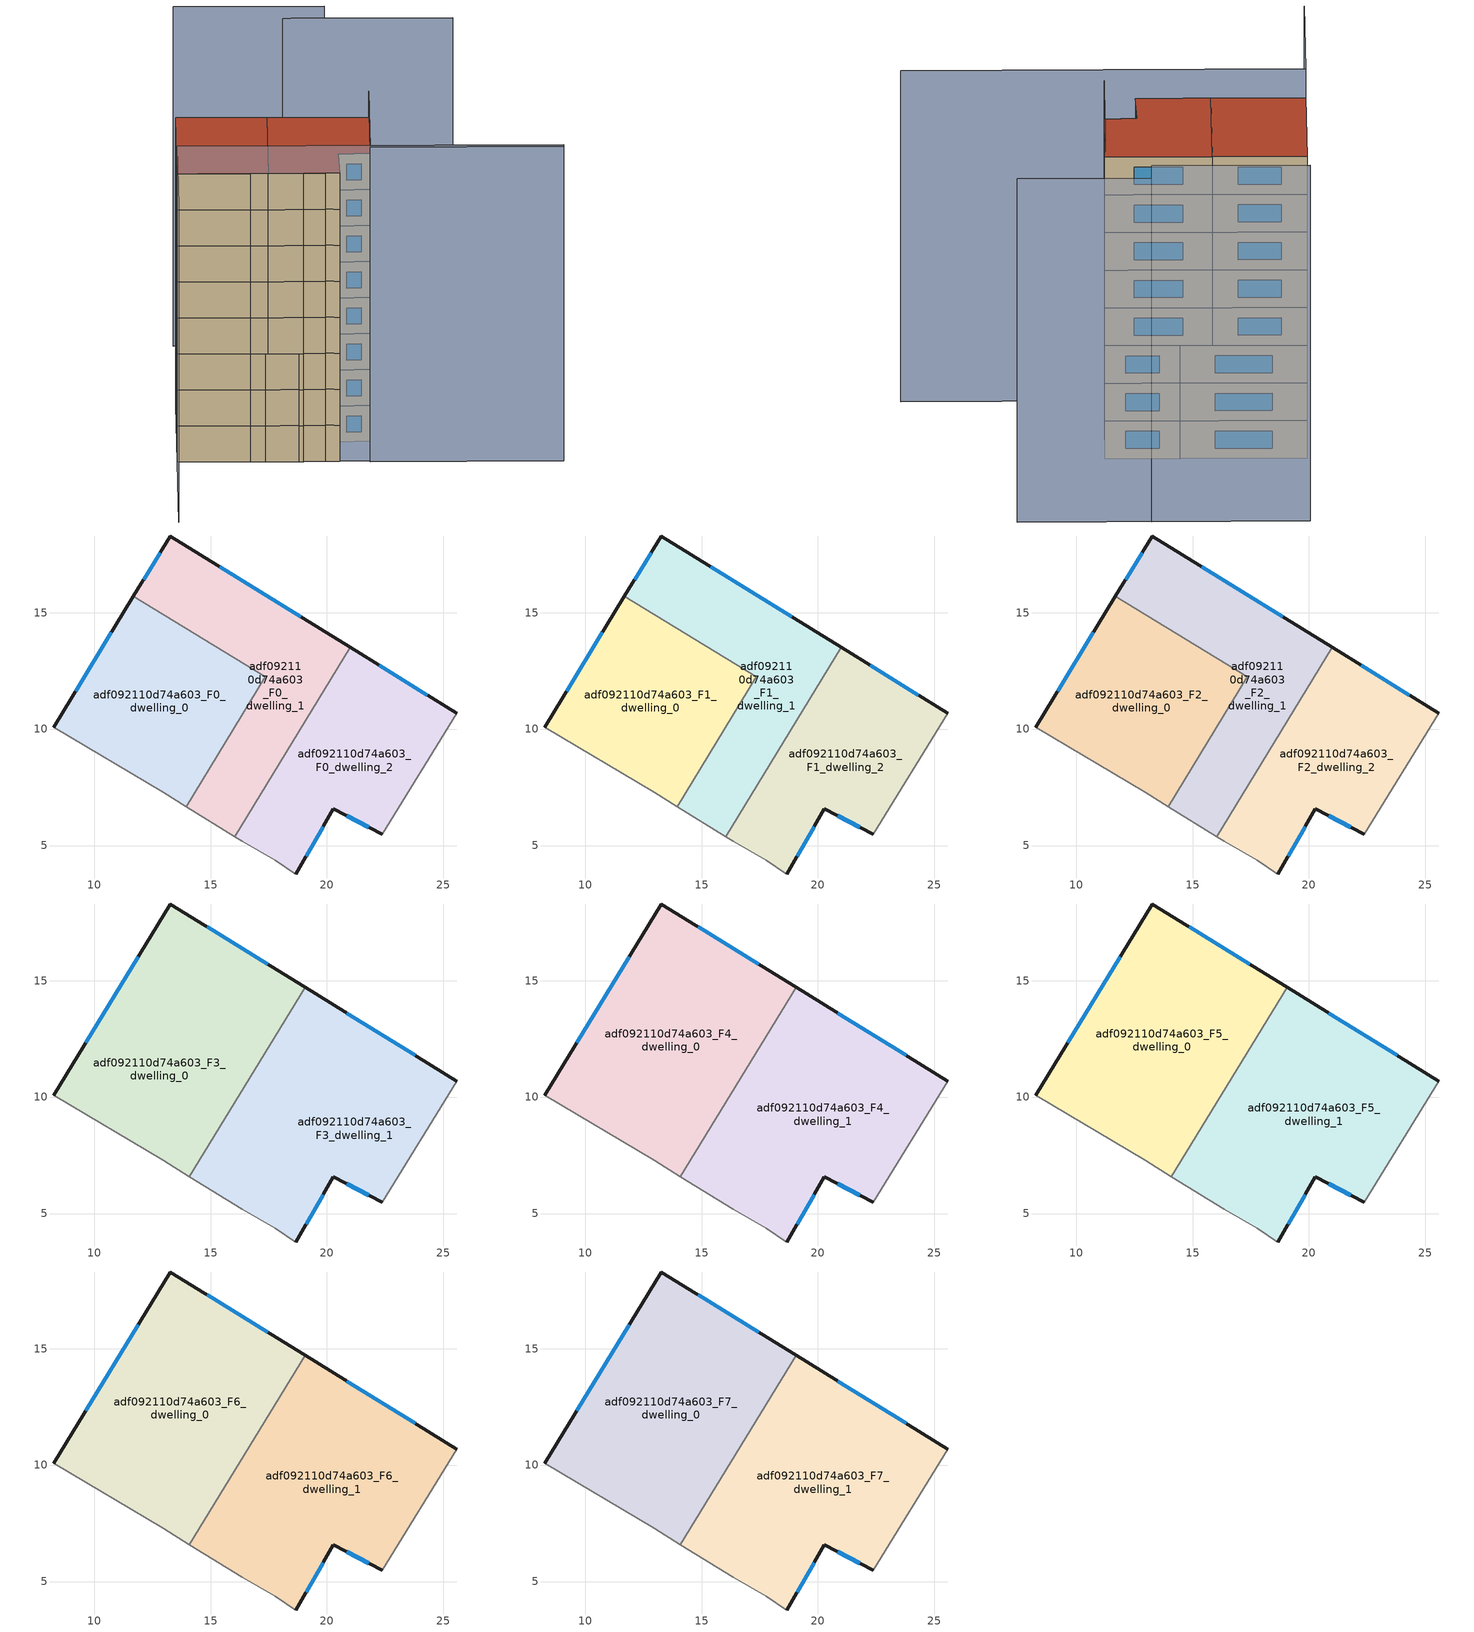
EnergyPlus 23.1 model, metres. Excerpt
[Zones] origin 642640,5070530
adf092110d74a603_F0_dwelling_0
 floor ground (EU_floor_Construction): 17.35,12.24 13.95,6.67 12.97,7.28 8.27,10.08 11.69,15.69 z0
 wall outside (EU_wall_Construction): 11.69,15.69 8.27,10.08 z0:3
 wall to adf092110d74a603_F0_dwelling_1 (EU_wall_Construction): 13.95,6.67 17.35,12.24 11.69,15.69 z0:3
 wall adiabatic (EU_wall_Construction): 8.27,10.08 12.97,7.28 13.95,6.67 z0:3
 window (EU_Window_Construction): 10.75,14.15 9.21,11.63 z0.83:2.17
adf092110d74a603_F0_dwelling_1
 floor ground (EU_floor_Construction): 20.99,13.51 16.03,5.39 13.95,6.67 17.35,12.24 11.69,15.69 13.27,18.29 z0
 wall outside (EU_wall_Construction): 20.99,13.51 13.27,18.29 11.69,15.69 z0:3
 wall to adf092110d74a603_F0_dwelling_2 (EU_wall_Construction): 16.03,5.39 20.99,13.51 z0:3
 wall adiabatic (EU_wall_Construction): 13.95,6.67 16.03,5.39 z0:3
 window (EU_Window_Construction): 12.84,17.57 12.12,16.41 / 18.87,14.83 15.4,16.98 z0.83:2.17
adf092110d74a603_F0_dwelling_2
 floor ground (EU_floor_Construction): 25.58,10.68 22.37,5.48 20.27,6.58 18.67,3.78 17.77,4.38 16.37,5.18 16.03,5.39 20.99,13.51 z0
 wall outside (EU_wall_Construction): 18.67,3.78 20.27,6.58 22.37,5.48 / 25.58,10.68 20.99,13.51 z0:3
 wall adiabatic (EU_wall_Construction): 16.03,5.39 16.37,5.18 17.77,4.38 18.67,3.78 / 22.37,5.48 25.58,10.68 z0:3
 window (EU_Window_Construction): 19.11,4.55 19.83,5.81 / 24.32,11.46 22.25,12.73 / 20.85,6.28 21.8,5.78 z0.83:2.17
adf092110d74a603_F1_dwelling_0
 floor to adf092110d74a603_F0_dwelling_0 (EU_floor_Construction): 17.35,12.24 13.95,6.67 12.97,7.28 8.27,10.08 11.69,15.69 z3
 wall outside (EU_wall_Construction): 11.69,15.69 8.27,10.08 z3:6
 wall to adf092110d74a603_F1_dwelling_1 (EU_wall_Construction): 13.95,6.67 17.35,12.24 11.69,15.69 z3:6
 wall adiabatic (EU_wall_Construction): 8.27,10.08 12.97,7.28 13.95,6.67 z3:6
 window (EU_Window_Construction): 10.75,14.15 9.21,11.63 z3.83:5.17
adf092110d74a603_F1_dwelling_1
 floor to adf092110d74a603_F0_dwelling_1 (EU_floor_Construction): 20.99,13.51 16.03,5.39 13.95,6.67 17.35,12.24 11.69,15.69 13.27,18.29 z3
 wall outside (EU_wall_Construction): 20.99,13.51 13.27,18.29 11.69,15.69 z3:6
 wall to adf092110d74a603_F1_dwelling_2 (EU_wall_Construction): 16.03,5.39 20.99,13.51 z3:6
 wall adiabatic (EU_wall_Construction): 13.95,6.67 16.03,5.39 z3:6
 window (EU_Window_Construction): 12.84,17.57 12.12,16.41 / 18.87,14.83 15.4,16.98 z3.83:5.17
adf092110d74a603_F1_dwelling_2
 floor to adf092110d74a603_F0_dwelling_2 (EU_floor_Construction): 25.58,10.68 22.37,5.48 20.27,6.58 18.67,3.78 17.77,4.38 16.37,5.18 16.03,5.39 20.99,13.51 z3
 wall outside (EU_wall_Construction): 18.67,3.78 20.27,6.58 22.37,5.48 / 25.58,10.68 20.99,13.51 z3:6
 wall adiabatic (EU_wall_Construction): 16.03,5.39 16.37,5.18 17.77,4.38 18.67,3.78 / 22.37,5.48 25.58,10.68 z3:6
 window (EU_Window_Construction): 19.11,4.55 19.83,5.81 / 24.32,11.46 22.25,12.73 / 20.85,6.28 21.8,5.78 z3.83:5.17
adf092110d74a603_F2_dwelling_0
 floor to adf092110d74a603_F1_dwelling_0 (EU_floor_Construction): 17.35,12.24 13.95,6.67 12.97,7.28 8.27,10.08 11.69,15.69 z6
 wall outside (EU_wall_Construction): 11.69,15.69 8.27,10.08 z6:9
 wall to adf092110d74a603_F2_dwelling_1 (EU_wall_Construction): 13.95,6.67 17.35,12.24 11.69,15.69 z6:9
 wall adiabatic (EU_wall_Construction): 8.27,10.08 12.97,7.28 13.95,6.67 z6:9
 window (EU_Window_Construction): 10.75,14.15 9.21,11.63 z6.83:8.17
adf092110d74a603_F2_dwelling_1
 floor to adf092110d74a603_F1_dwelling_1 (EU_floor_Construction): 20.99,13.51 16.03,5.39 13.95,6.67 17.35,12.24 11.69,15.69 13.27,18.29 z6
 wall outside (EU_wall_Construction): 20.99,13.51 13.27,18.29 11.69,15.69 z6:9
 wall to adf092110d74a603_F2_dwelling_2 (EU_wall_Construction): 16.03,5.39 20.99,13.51 z6:9
 wall adiabatic (EU_wall_Construction): 13.95,6.67 16.03,5.39 z6:9
 window (EU_Window_Construction): 12.84,17.57 12.12,16.41 / 18.87,14.83 15.4,16.98 z6.83:8.17
adf092110d74a603_F2_dwelling_2
 floor to adf092110d74a603_F1_dwelling_2 (EU_floor_Construction): 25.58,10.68 22.37,5.48 20.27,6.58 18.67,3.78 17.77,4.38 16.37,5.18 16.03,5.39 20.99,13.51 z6
 wall outside (EU_wall_Construction): 18.67,3.78 20.27,6.58 22.37,5.48 / 25.58,10.68 20.99,13.51 z6:9
 wall adiabatic (EU_wall_Construction): 16.03,5.39 16.37,5.18 17.77,4.38 18.67,3.78 / 22.37,5.48 25.58,10.68 z6:9
 window (EU_Window_Construction): 19.11,4.55 19.83,5.81 / 24.32,11.46 22.25,12.73 / 20.85,6.28 21.8,5.78 z6.83:8.17
adf092110d74a603_F3_dwelling_0
 floor to adf092110d74a603_F2_dwelling_0 (EU_floor_Construction): 17.35,12.24 13.95,6.67 12.97,7.28 8.27,10.08 11.69,15.69 z9
 floor to adf092110d74a603_F2_dwelling_1 (EU_floor_Construction): 19.06,14.71 14.1,6.58 13.95,6.67 17.35,12.24 11.69,15.69 13.27,18.29 z9
 wall outside (EU_wall_Construction): 19.06,14.71 13.27,18.29 8.27,10.08 z9:12
 wall to adf092110d74a603_F3_dwelling_1 (EU_wall_Construction): 14.1,6.58 19.06,14.71 z9:12
 wall adiabatic (EU_wall_Construction): 8.27,10.08 12.97,7.28 14.1,6.58 z9:12
 window (EU_Window_Construction): 17.46,15.7 14.86,17.3 / 11.89,16.03 9.64,12.34 z9.83:11.17
adf092110d74a603_F3_dwelling_1
 floor to adf092110d74a603_F2_dwelling_2 (EU_floor_Construction): 25.58,10.68 22.37,5.48 20.27,6.58 18.67,3.78 17.77,4.38 16.37,5.18 16.03,5.39 20.99,13.51 z9
 floor to adf092110d74a603_F2_dwelling_1 (EU_floor_Construction): 20.99,13.51 16.03,5.39 14.1,6.58 19.06,14.71 z9
 wall outside (EU_wall_Construction): 25.58,10.68 19.06,14.71 / 18.67,3.78 20.27,6.58 22.37,5.48 z9:12
 wall adiabatic (EU_wall_Construction): 14.1,6.58 16.37,5.18 17.77,4.38 18.67,3.78 / 22.37,5.48 25.58,10.68 z9:12
 window (EU_Window_Construction): 23.78,11.79 20.85,13.6 / 20.85,6.28 21.8,5.78 / 19.11,4.55 19.83,5.81 z9.83:11.17
adf092110d74a603_F4_dwelling_0
 floor to adf092110d74a603_F3_dwelling_0 (EU_floor_Construction): 19.06,14.71 14.1,6.58 12.97,7.28 8.27,10.08 13.27,18.29 z12
 wall outside (EU_wall_Construction): 19.06,14.71 13.27,18.29 8.27,10.08 z12:15
 wall to adf092110d74a603_F4_dwelling_1 (EU_wall_Construction): 14.1,6.58 19.06,14.71 z12:15
 wall adiabatic (EU_wall_Construction): 8.27,10.08 12.97,7.28 14.1,6.58 z12:15
 window (EU_Window_Construction): 17.46,15.7 14.86,17.3 / 11.89,16.03 9.64,12.34 z12.83:14.17
adf092110d74a603_F4_dwelling_1
 floor to adf092110d74a603_F3_dwelling_1 (EU_floor_Construction): 25.58,10.68 22.37,5.48 20.27,6.58 18.67,3.78 17.77,4.38 16.37,5.18 14.1,6.58 19.06,14.71 z12
 wall outside (EU_wall_Construction): 25.58,10.68 19.06,14.71 / 18.67,3.78 20.27,6.58 22.37,5.48 z12:15
 wall adiabatic (EU_wall_Construction): 14.1,6.58 16.37,5.18 17.77,4.38 18.67,3.78 / 22.37,5.48 25.58,10.68 z12:15
 window (EU_Window_Construction): 23.78,11.79 20.85,13.6 / 20.85,6.28 21.8,5.78 / 19.11,4.55 19.83,5.81 z12.83:14.17
adf092110d74a603_F5_dwelling_0
 floor to adf092110d74a603_F4_dwelling_0 (EU_floor_Construction): 19.06,14.71 14.1,6.58 12.97,7.28 8.27,10.08 13.27,18.29 z15
 wall outside (EU_wall_Construction): 19.06,14.71 13.27,18.29 8.27,10.08 z15:18
 wall to adf092110d74a603_F5_dwelling_1 (EU_wall_Construction): 14.1,6.58 19.06,14.71 z15:18
 wall adiabatic (EU_wall_Construction): 8.27,10.08 12.97,7.28 14.1,6.58 z15:18
 window (EU_Window_Construction): 17.46,15.7 14.86,17.3 / 11.89,16.03 9.64,12.34 z15.83:17.17
adf092110d74a603_F5_dwelling_1
 floor to adf092110d74a603_F4_dwelling_1 (EU_floor_Construction): 25.58,10.68 22.37,5.48 20.27,6.58 18.67,3.78 17.77,4.38 16.37,5.18 14.1,6.58 19.06,14.71 z15
 wall outside (EU_wall_Construction): 25.58,10.68 19.06,14.71 / 18.67,3.78 20.27,6.58 22.37,5.48 z15:18
 wall adiabatic (EU_wall_Construction): 14.1,6.58 16.37,5.18 17.77,4.38 18.67,3.78 / 22.37,5.48 25.58,10.68 z15:18
 window (EU_Window_Construction): 23.78,11.79 20.85,13.6 / 20.85,6.28 21.8,5.78 / 19.11,4.55 19.83,5.81 z15.83:17.17
adf092110d74a603_F6_dwelling_0
 floor to adf092110d74a603_F5_dwelling_0 (EU_floor_Construction): 19.06,14.71 14.1,6.58 12.97,7.28 8.27,10.08 13.27,18.29 z18
 wall outside (EU_wall_Construction): 19.06,14.71 13.27,18.29 8.27,10.08 z18:21
 wall to adf092110d74a603_F6_dwelling_1 (EU_wall_Construction): 14.1,6.58 19.06,14.71 z18:21
 wall adiabatic (EU_wall_Construction): 8.27,10.08 12.97,7.28 14.1,6.58 z18:21
 window (EU_Window_Construction): 17.46,15.7 14.86,17.3 / 11.89,16.03 9.64,12.34 z18.83:20.17
adf092110d74a603_F6_dwelling_1
 floor to adf092110d74a603_F5_dwelling_1 (EU_floor_Construction): 25.58,10.68 22.37,5.48 20.27,6.58 18.67,3.78 17.77,4.38 16.37,5.18 14.1,6.58 19.06,14.71 z18
 wall outside (EU_wall_Construction): 25.58,10.68 19.06,14.71 / 18.67,3.78 20.27,6.58 22.37,5.48 z18:21
 wall adiabatic (EU_wall_Construction): 14.1,6.58 16.37,5.18 17.77,4.38 18.67,3.78 / 22.37,5.48 25.58,10.68 z18:21
 window (EU_Window_Construction): 23.78,11.79 20.85,13.6 / 20.85,6.28 21.8,5.78 / 19.11,4.55 19.83,5.81 z18.83:20.17
adf092110d74a603_F7_dwelling_0
 floor to adf092110d74a603_F6_dwelling_0 (EU_floor_Construction): 19.06,14.71 14.1,6.58 12.97,7.28 8.27,10.08 13.27,18.29 z21
 wall outside (EU_wall_Construction): 19.06,14.71 13.27,18.29 8.27,10.08 z21:24
 wall to adf092110d74a603_F7_dwelling_1 (EU_wall_Construction): 14.1,6.58 19.06,14.71 z21:24
 wall adiabatic (EU_wall_Construction): 8.27,10.08 12.97,7.28 14.1,6.58 z21:24
 window (EU_Window_Construction): 17.46,15.7 14.86,17.3 / 11.89,16.03 9.64,12.34 z21.83:23.17
 roof outside (EU_roof_Construction): 14.1,6.58 19.06,14.71 13.27,18.29 8.27,10.08 12.97,7.28 z24
adf092110d74a603_F7_dwelling_1
 floor to adf092110d74a603_F6_dwelling_1 (EU_floor_Construction): 25.58,10.68 22.37,5.48 20.27,6.58 18.67,3.78 17.77,4.38 16.37,5.18 14.1,6.58 19.06,14.71 z21
 wall outside (EU_wall_Construction): 25.58,10.68 19.06,14.71 / 18.67,3.78 20.27,6.58 22.37,5.48 z21:24
 wall adiabatic (EU_wall_Construction): 14.1,6.58 16.37,5.18 17.77,4.38 18.67,3.78 / 22.37,5.48 25.58,10.68 z21:24
 window (EU_Window_Construction): 23.78,11.79 20.85,13.6 / 20.85,6.28 21.8,5.78 / 19.11,4.55 19.83,5.81 z21.83:23.17
 roof outside (EU_roof_Construction): 22.37,5.48 25.58,10.68 19.06,14.71 14.1,6.58 16.37,5.18 17.77,4.38 18.67,3.78 20.27,6.58 z24
shading: 2.99,1.45 8.31,10.16 / 8.31,10.16 33,-4.93 z0:26.3; 32.94,-4.99 20.58,2.55 / 20.58,2.55 25.55,10.69 z0:26.2; 36.3,16.04 25.48,22.69 z0:27.3; 28.13,21.07 18.47,26.98 z0:28.3
[Building]
EU S2 Campaign: North Axis=0; Terrain=City; Solar Distribution=FullExterior
[Site:Location]
Lyon-Bron: Latitude=45.75; Longitude=5; Time Zone=1; Elevation=198
[SizingPeriod:WeatherFileDays]
AnnualSizingPeriod: Begin Month=1; Begin Day of Month=1; End Month=12; End Day of Month=31; Day of Week for Start Day=Monday; Use Weather File Daylight Saving Period=No; Use Weather File Rain and Snow Indicators=No
[MATERIAL]
EU_InternalMass_Material: Roughness=MediumRough; Thickness=0.1; Conductivity=1; Density=1800; Specific Heat=900; Thermal Absorptance=0.9; Solar Absorptance=0.7; Visible Absorptance=0.7
[MATERIAL:NOMASS] Roughness=MediumRough; Thermal Absorptance=0.9; Solar Absorptance=0.7; Visible Absorptance=0.7
Name | Thermal Resistance
EU_wall_NoMass | 0.87146
EU_roof_NoMass | 0.842276
EU_floor_NoMass | 0.496999
[WINDOWMATERIAL:SIMPLEGLAZINGSYSTEM]
EU_Window_SimpleGlazing: UFactor=2.2525; Solar Heat Gain Coefficient=0.76; Visible Transmittance=0.76
[CONSTRUCTION]
EU_wall_Construction: EU_wall_NoMass
EU_roof_Construction: EU_roof_NoMass
EU_floor_Construction: EU_floor_NoMass
EU_Window_Construction: EU_Window_SimpleGlazing
EU_InternalMass_Construction: EU_InternalMass_Material
[ZONE] Type=1; Multiplier=1; Ceiling Height=autocalculate; Floor Area=autocalculate; Part of Total Floor Area=Yes
Name | Volume
adf092110d74a603_F0_dwelling_0; adf092110d74a603_F1_dwelling_0; adf092110d74a603_F2_dwelling_0 | 130.038
adf092110d74a603_F3_dwelling_0; adf092110d74a603_F4_dwelling_0; adf092110d74a603_F5_dwelling_0; adf092110d74a603_F6_dwelling_0; adf092110d74a603_F7_dwelling_0 | 195.049
adf092110d74a603_F0_dwelling_1; adf092110d74a603_F1_dwelling_1; adf092110d74a603_F2_dwelling_1 | 130.018
adf092110d74a603_F3_dwelling_1; adf092110d74a603_F4_dwelling_1; adf092110d74a603_F5_dwelling_1; adf092110d74a603_F6_dwelling_1; adf092110d74a603_F7_dwelling_1 | 195.042
adf092110d74a603_F0_dwelling_2; adf092110d74a603_F1_dwelling_2; adf092110d74a603_F2_dwelling_2 | 130.044
[INTERNALMASS] Construction=EU_InternalMass_Construction
Name | Zone or ZoneList | Surface Area
adf092110d74a603_F0_dwelling_0_EU_InternalMass | adf092110d74a603_F0_dwelling_0 | 43.3485
adf092110d74a603_F0_dwelling_1_EU_InternalMass | adf092110d74a603_F0_dwelling_1 | 43.3393
adf092110d74a603_F0_dwelling_2_EU_InternalMass | adf092110d74a603_F0_dwelling_2 | 43.3464
adf092110d74a603_F1_dwelling_0_EU_InternalMass | adf092110d74a603_F1_dwelling_0 | 43.3485
adf092110d74a603_F1_dwelling_1_EU_InternalMass | adf092110d74a603_F1_dwelling_1 | 43.3393
adf092110d74a603_F1_dwelling_2_EU_InternalMass | adf092110d74a603_F1_dwelling_2 | 43.3464
adf092110d74a603_F2_dwelling_0_EU_InternalMass | adf092110d74a603_F2_dwelling_0 | 43.3485
adf092110d74a603_F2_dwelling_1_EU_InternalMass | adf092110d74a603_F2_dwelling_1 | 43.3393
adf092110d74a603_F2_dwelling_2_EU_InternalMass | adf092110d74a603_F2_dwelling_2 | 43.3464
adf092110d74a603_F3_dwelling_0_EU_InternalMass | adf092110d74a603_F3_dwelling_0 | 65.0165
adf092110d74a603_F3_dwelling_1_EU_InternalMass | adf092110d74a603_F3_dwelling_1 | 65.0132
adf092110d74a603_F4_dwelling_0_EU_InternalMass | adf092110d74a603_F4_dwelling_0 | 65.0165
adf092110d74a603_F4_dwelling_1_EU_InternalMass | adf092110d74a603_F4_dwelling_1 | 65.0132
adf092110d74a603_F5_dwelling_0_EU_InternalMass | adf092110d74a603_F5_dwelling_0 | 65.0165
adf092110d74a603_F5_dwelling_1_EU_InternalMass | adf092110d74a603_F5_dwelling_1 | 65.0132
adf092110d74a603_F6_dwelling_0_EU_InternalMass | adf092110d74a603_F6_dwelling_0 | 65.0165
adf092110d74a603_F6_dwelling_1_EU_InternalMass | adf092110d74a603_F6_dwelling_1 | 65.0132
adf092110d74a603_F7_dwelling_0_EU_InternalMass | adf092110d74a603_F7_dwelling_0 | 65.0165
adf092110d74a603_F7_dwelling_1_EU_InternalMass | adf092110d74a603_F7_dwelling_1 | 65.0132
[OTHEREQUIPMENT] Fuel Type=Electricity; Design Level Calculation Method=Watts/Area; Power per Zone Floor Area=1; Fraction Latent=0; Fraction Radiant=0; Fraction Lost=0; Carbon Dioxide Generation Rate=0; EndUse Subcategory=EU_Step8_InternalGains
Name | Zone or ZoneList or Space or SpaceList | Schedule
EU_Step8_InternalGain_adf092110d74a603_F0_dwelling_0_f000 | adf092110d74a603_F0_dwelling_0 | EU_Step8_GainSchedule_adf092110d74a603_F0_dwelling_0_f000
EU_Step8_InternalGain_adf092110d74a603_F0_dwelling_1_f000 | adf092110d74a603_F0_dwelling_1 | EU_Step8_GainSchedule_adf092110d74a603_F0_dwelling_1_f000
EU_Step8_InternalGain_adf092110d74a603_F0_dwelling_2_f000 | adf092110d74a603_F0_dwelling_2 | EU_Step8_GainSchedule_adf092110d74a603_F0_dwelling_2_f000
EU_Step8_InternalGain_adf092110d74a603_F1_dwelling_0_f000 | adf092110d74a603_F1_dwelling_0 | EU_Step8_GainSchedule_adf092110d74a603_F1_dwelling_0_f000
EU_Step8_InternalGain_adf092110d74a603_F1_dwelling_1_f000 | adf092110d74a603_F1_dwelling_1 | EU_Step8_GainSchedule_adf092110d74a603_F1_dwelling_1_f000
EU_Step8_InternalGain_adf092110d74a603_F1_dwelling_2_f000 | adf092110d74a603_F1_dwelling_2 | EU_Step8_GainSchedule_adf092110d74a603_F1_dwelling_2_f000
EU_Step8_InternalGain_adf092110d74a603_F2_dwelling_0_f000 | adf092110d74a603_F2_dwelling_0 | EU_Step8_GainSchedule_adf092110d74a603_F2_dwelling_0_f000
EU_Step8_InternalGain_adf092110d74a603_F2_dwelling_1_f000 | adf092110d74a603_F2_dwelling_1 | EU_Step8_GainSchedule_adf092110d74a603_F2_dwelling_1_f000
EU_Step8_InternalGain_adf092110d74a603_F2_dwelling_2_f000 | adf092110d74a603_F2_dwelling_2 | EU_Step8_GainSchedule_adf092110d74a603_F2_dwelling_2_f000
EU_Step8_InternalGain_adf092110d74a603_F3_dwelling_0_f000 | adf092110d74a603_F3_dwelling_0 | EU_Step8_GainSchedule_adf092110d74a603_F3_dwelling_0_f000
EU_Step8_InternalGain_adf092110d74a603_F3_dwelling_1_f000 | adf092110d74a603_F3_dwelling_1 | EU_Step8_GainSchedule_adf092110d74a603_F3_dwelling_1_f000
EU_Step8_InternalGain_adf092110d74a603_F4_dwelling_0_f000 | adf092110d74a603_F4_dwelling_0 | EU_Step8_GainSchedule_adf092110d74a603_F4_dwelling_0_f000
EU_Step8_InternalGain_adf092110d74a603_F4_dwelling_1_f000 | adf092110d74a603_F4_dwelling_1 | EU_Step8_GainSchedule_adf092110d74a603_F4_dwelling_1_f000
EU_Step8_InternalGain_adf092110d74a603_F5_dwelling_0_f000 | adf092110d74a603_F5_dwelling_0 | EU_Step8_GainSchedule_adf092110d74a603_F5_dwelling_0_f000
EU_Step8_InternalGain_adf092110d74a603_F5_dwelling_1_f000 | adf092110d74a603_F5_dwelling_1 | EU_Step8_GainSchedule_adf092110d74a603_F5_dwelling_1_f000
EU_Step8_InternalGain_adf092110d74a603_F6_dwelling_0_f000 | adf092110d74a603_F6_dwelling_0 | EU_Step8_GainSchedule_adf092110d74a603_F6_dwelling_0_f000
EU_Step8_InternalGain_adf092110d74a603_F6_dwelling_1_f000 | adf092110d74a603_F6_dwelling_1 | EU_Step8_GainSchedule_adf092110d74a603_F6_dwelling_1_f000
EU_Step8_InternalGain_adf092110d74a603_F7_dwelling_0_f000 | adf092110d74a603_F7_dwelling_0 | EU_Step8_GainSchedule_adf092110d74a603_F7_dwelling_0_f000
EU_Step8_InternalGain_adf092110d74a603_F7_dwelling_1_f000 | adf092110d74a603_F7_dwelling_1 | EU_Step8_GainSchedule_adf092110d74a603_F7_dwelling_1_f000
[ZONEVENTILATION:DESIGNFLOWRATE] Schedule=EU_AlwaysOn; Design Flow Rate Calculation Method=AirChanges/Hour; Air Changes per Hour=0.425; Ventilation Type=Natural; Fan Pressure Rise=0; Fan Total Efficiency=1; Constant Term Coefficient=1; Temperature Term Coefficient=0; Velocity Term Coefficient=0; Velocity Squared Term Coefficient=0; Minimum Indoor Temperature=-100; Maximum Indoor Temperature=100; Delta Temperature=-100; Minimum Outdoor Temperature=-100; Maximum Outdoor Temperature=100; Maximum Wind Speed=40
Name | Zone or ZoneList or Space or SpaceList
EU_ConstantAir_adf092110d74a603_F0_dwelling_0 | adf092110d74a603_F0_dwelling_0
EU_ConstantAir_adf092110d74a603_F0_dwelling_1 | adf092110d74a603_F0_dwelling_1
EU_ConstantAir_adf092110d74a603_F0_dwelling_2 | adf092110d74a603_F0_dwelling_2
EU_ConstantAir_adf092110d74a603_F1_dwelling_0 | adf092110d74a603_F1_dwelling_0
EU_ConstantAir_adf092110d74a603_F1_dwelling_1 | adf092110d74a603_F1_dwelling_1
EU_ConstantAir_adf092110d74a603_F1_dwelling_2 | adf092110d74a603_F1_dwelling_2
EU_ConstantAir_adf092110d74a603_F2_dwelling_0 | adf092110d74a603_F2_dwelling_0
EU_ConstantAir_adf092110d74a603_F2_dwelling_1 | adf092110d74a603_F2_dwelling_1
EU_ConstantAir_adf092110d74a603_F2_dwelling_2 | adf092110d74a603_F2_dwelling_2
EU_ConstantAir_adf092110d74a603_F3_dwelling_0 | adf092110d74a603_F3_dwelling_0
EU_ConstantAir_adf092110d74a603_F3_dwelling_1 | adf092110d74a603_F3_dwelling_1
EU_ConstantAir_adf092110d74a603_F4_dwelling_0 | adf092110d74a603_F4_dwelling_0
EU_ConstantAir_adf092110d74a603_F4_dwelling_1 | adf092110d74a603_F4_dwelling_1
EU_ConstantAir_adf092110d74a603_F5_dwelling_0 | adf092110d74a603_F5_dwelling_0
EU_ConstantAir_adf092110d74a603_F5_dwelling_1 | adf092110d74a603_F5_dwelling_1
EU_ConstantAir_adf092110d74a603_F6_dwelling_0 | adf092110d74a603_F6_dwelling_0
EU_ConstantAir_adf092110d74a603_F6_dwelling_1 | adf092110d74a603_F6_dwelling_1
EU_ConstantAir_adf092110d74a603_F7_dwelling_0 | adf092110d74a603_F7_dwelling_0
EU_ConstantAir_adf092110d74a603_F7_dwelling_1 | adf092110d74a603_F7_dwelling_1
[HVACTEMPLATE:THERMOSTAT] Constant Heating Setpoint=20; Constant Cooling Setpoint=50
EU_HeatOnly_adf092110d74a603_F0_dwelling_0; EU_HeatOnly_adf092110d74a603_F0_dwelling_1; EU_HeatOnly_adf092110d74a603_F0_dwelling_2; EU_HeatOnly_adf092110d74a603_F1_dwelling_0; EU_HeatOnly_adf092110d74a603_F1_dwelling_1; EU_HeatOnly_adf092110d74a603_F1_dwelling_2; EU_HeatOnly_adf092110d74a603_F2_dwelling_0; EU_HeatOnly_adf092110d74a603_F2_dwelling_1; EU_HeatOnly_adf092110d74a603_F2_dwelling_2; EU_HeatOnly_adf092110d74a603_F3_dwelling_0; EU_HeatOnly_adf092110d74a603_F3_dwelling_1; EU_HeatOnly_adf092110d74a603_F4_dwelling_0; EU_HeatOnly_adf092110d74a603_F4_dwelling_1; EU_HeatOnly_adf092110d74a603_F5_dwelling_0; EU_HeatOnly_adf092110d74a603_F5_dwelling_1; EU_HeatOnly_adf092110d74a603_F6_dwelling_0; EU_HeatOnly_adf092110d74a603_F6_dwelling_1; EU_HeatOnly_adf092110d74a603_F7_dwelling_0; EU_HeatOnly_adf092110d74a603_F7_dwelling_1
[HVACTEMPLATE:ZONE:IDEALLOADSAIRSYSTEM] System Availability Schedule=EU_AlwaysOn; Maximum Heating Supply Air Temperature=50; Minimum Cooling Supply Air Temperature=13; Maximum Heating Supply Air Humidity Ratio=0.0156; Minimum Cooling Supply Air Humidity Ratio=0.0077; Heating Limit=NoLimit; Cooling Limit=NoLimit; Heating Availability Schedule=EU_AlwaysOn; Cooling Availability Schedule=EU_CoolingOff; Dehumidification Control Type=ConstantSensibleHeatRatio; Cooling Sensible Heat Ratio=0.7; Dehumidification Setpoint=60; Humidification Control Type=None; Humidification Setpoint=30; Outdoor Air Method=None; Outdoor Air Flow Rate per Person=0.00944; Outdoor Air Flow Rate per Zone Floor Area=0; Outdoor Air Flow Rate per Zone=0; Demand Controlled Ventilation Type=None; Outdoor Air Economizer Type=NoEconomizer; Heat Recovery Type=None; Sensible Heat Recovery Effectiveness=0.7; Latent Heat Recovery Effectiveness=0.65
Name | Template Thermostat
adf092110d74a603_F0_dwelling_0 | EU_HeatOnly_adf092110d74a603_F0_dwelling_0
adf092110d74a603_F0_dwelling_1 | EU_HeatOnly_adf092110d74a603_F0_dwelling_1
adf092110d74a603_F0_dwelling_2 | EU_HeatOnly_adf092110d74a603_F0_dwelling_2
adf092110d74a603_F1_dwelling_0 | EU_HeatOnly_adf092110d74a603_F1_dwelling_0
adf092110d74a603_F1_dwelling_1 | EU_HeatOnly_adf092110d74a603_F1_dwelling_1
adf092110d74a603_F1_dwelling_2 | EU_HeatOnly_adf092110d74a603_F1_dwelling_2
adf092110d74a603_F2_dwelling_0 | EU_HeatOnly_adf092110d74a603_F2_dwelling_0
adf092110d74a603_F2_dwelling_1 | EU_HeatOnly_adf092110d74a603_F2_dwelling_1
adf092110d74a603_F2_dwelling_2 | EU_HeatOnly_adf092110d74a603_F2_dwelling_2
adf092110d74a603_F3_dwelling_0 | EU_HeatOnly_adf092110d74a603_F3_dwelling_0
adf092110d74a603_F3_dwelling_1 | EU_HeatOnly_adf092110d74a603_F3_dwelling_1
adf092110d74a603_F4_dwelling_0 | EU_HeatOnly_adf092110d74a603_F4_dwelling_0
adf092110d74a603_F4_dwelling_1 | EU_HeatOnly_adf092110d74a603_F4_dwelling_1
adf092110d74a603_F5_dwelling_0 | EU_HeatOnly_adf092110d74a603_F5_dwelling_0
adf092110d74a603_F5_dwelling_1 | EU_HeatOnly_adf092110d74a603_F5_dwelling_1
adf092110d74a603_F6_dwelling_0 | EU_HeatOnly_adf092110d74a603_F6_dwelling_0
adf092110d74a603_F6_dwelling_1 | EU_HeatOnly_adf092110d74a603_F6_dwelling_1
adf092110d74a603_F7_dwelling_0 | EU_HeatOnly_adf092110d74a603_F7_dwelling_0
adf092110d74a603_F7_dwelling_1 | EU_HeatOnly_adf092110d74a603_F7_dwelling_1
[SIZING:ZONE] Zone Cooling Design Supply Air Temperature Input Method=SupplyAirTemperature; Zone Cooling Design Supply Air Temperature=13; Zone Heating Design Supply Air Temperature Input Method=SupplyAirTemperature; Zone Heating Design Supply Air Temperature=50; Zone Cooling Design Supply Air Humidity Ratio=0.008; Zone Heating Design Supply Air Humidity Ratio=0.008; Cooling Design Air Flow Method=DesignDay; Cooling Design Air Flow Rate=0; Cooling Minimum Air Flow per Zone Floor Area=0.000762; Cooling Minimum Air Flow=0; Cooling Minimum Air Flow Fraction=0.2; Heating Design Air Flow Method=DesignDay; Heating Design Air Flow Rate=0; Heating Maximum Air Flow per Zone Floor Area=0.002032; Heating Maximum Air Flow=0.141576; Heating Maximum Air Flow Fraction=0.3; Account for Dedicated Outdoor Air System=No; Dedicated Outdoor Air System Control Strategy=NeutralSupplyAir; Dedicated Outdoor Air Low Setpoint Temperature for Design=autosize; Dedicated Outdoor Air High Setpoint Temperature for Design=autosize; Zone Load Sizing Method=Sensible Load Only No Latent Load; Zone Latent Cooling Design Supply Air Humidity Ratio Input Method=HumidityRatioDifference; Zone Cooling Design Supply Air Humidity Ratio Difference=0.005; Zone Latent Heating Design Supply Air Humidity Ratio Input Method=HumidityRatioDifference; Zone Humidification Design Supply Air Humidity Ratio Difference=0.005
adf092110d74a603_F0_dwelling_0; adf092110d74a603_F0_dwelling_1; adf092110d74a603_F0_dwelling_2; adf092110d74a603_F1_dwelling_0; adf092110d74a603_F1_dwelling_1; adf092110d74a603_F1_dwelling_2; adf092110d74a603_F2_dwelling_0; adf092110d74a603_F2_dwelling_1; adf092110d74a603_F2_dwelling_2; adf092110d74a603_F3_dwelling_0; adf092110d74a603_F3_dwelling_1; adf092110d74a603_F4_dwelling_0; adf092110d74a603_F4_dwelling_1; adf092110d74a603_F5_dwelling_0; adf092110d74a603_F5_dwelling_1; adf092110d74a603_F6_dwelling_0; adf092110d74a603_F6_dwelling_1; adf092110d74a603_F7_dwelling_0; adf092110d74a603_F7_dwelling_1
[SCHEDULE:CONSTANT]
Name | Hourly Value
EU_AlwaysOn | 1
EU_CoolingOff | 0
[SCHEDULE:FILE] Column Number=1; Rows to Skip at Top=0; Number of Hours of Data=8760; Column Separator=Comma; Interpolate to Timestep=No; Minutes per Item=60; Adjust Schedule for Daylight Savings=Yes
Name | File
EU_Step8_GainSchedule_adf092110d74a603_F0_dwelling_0_f000 | ../../schedules/adf092110d74a603/adf092110d74a603_F0_dwelling_0_f000_gain.csv
EU_Step8_GainSchedule_adf092110d74a603_F0_dwelling_1_f000 | ../../schedules/adf092110d74a603/adf092110d74a603_F0_dwelling_1_f000_gain.csv
EU_Step8_GainSchedule_adf092110d74a603_F0_dwelling_2_f000 | ../../schedules/adf092110d74a603/adf092110d74a603_F0_dwelling_2_f000_gain.csv
EU_Step8_GainSchedule_adf092110d74a603_F1_dwelling_0_f000 | ../../schedules/adf092110d74a603/adf092110d74a603_F1_dwelling_0_f000_gain.csv
EU_Step8_GainSchedule_adf092110d74a603_F1_dwelling_1_f000 | ../../schedules/adf092110d74a603/adf092110d74a603_F1_dwelling_1_f000_gain.csv
EU_Step8_GainSchedule_adf092110d74a603_F1_dwelling_2_f000 | ../../schedules/adf092110d74a603/adf092110d74a603_F1_dwelling_2_f000_gain.csv
EU_Step8_GainSchedule_adf092110d74a603_F2_dwelling_0_f000 | ../../schedules/adf092110d74a603/adf092110d74a603_F2_dwelling_0_f000_gain.csv
EU_Step8_GainSchedule_adf092110d74a603_F2_dwelling_1_f000 | ../../schedules/adf092110d74a603/adf092110d74a603_F2_dwelling_1_f000_gain.csv
EU_Step8_GainSchedule_adf092110d74a603_F2_dwelling_2_f000 | ../../schedules/adf092110d74a603/adf092110d74a603_F2_dwelling_2_f000_gain.csv
EU_Step8_GainSchedule_adf092110d74a603_F3_dwelling_0_f000 | ../../schedules/adf092110d74a603/adf092110d74a603_F3_dwelling_0_f000_gain.csv
EU_Step8_GainSchedule_adf092110d74a603_F3_dwelling_1_f000 | ../../schedules/adf092110d74a603/adf092110d74a603_F3_dwelling_1_f000_gain.csv
EU_Step8_GainSchedule_adf092110d74a603_F4_dwelling_0_f000 | ../../schedules/adf092110d74a603/adf092110d74a603_F4_dwelling_0_f000_gain.csv
EU_Step8_GainSchedule_adf092110d74a603_F4_dwelling_1_f000 | ../../schedules/adf092110d74a603/adf092110d74a603_F4_dwelling_1_f000_gain.csv
EU_Step8_GainSchedule_adf092110d74a603_F5_dwelling_0_f000 | ../../schedules/adf092110d74a603/adf092110d74a603_F5_dwelling_0_f000_gain.csv
EU_Step8_GainSchedule_adf092110d74a603_F5_dwelling_1_f000 | ../../schedules/adf092110d74a603/adf092110d74a603_F5_dwelling_1_f000_gain.csv
EU_Step8_GainSchedule_adf092110d74a603_F6_dwelling_0_f000 | ../../schedules/adf092110d74a603/adf092110d74a603_F6_dwelling_0_f000_gain.csv
EU_Step8_GainSchedule_adf092110d74a603_F6_dwelling_1_f000 | ../../schedules/adf092110d74a603/adf092110d74a603_F6_dwelling_1_f000_gain.csv
EU_Step8_GainSchedule_adf092110d74a603_F7_dwelling_0_f000 | ../../schedules/adf092110d74a603/adf092110d74a603_F7_dwelling_0_f000_gain.csv
EU_Step8_GainSchedule_adf092110d74a603_F7_dwelling_1_f000 | ../../schedules/adf092110d74a603/adf092110d74a603_F7_dwelling_1_f000_gain.csv
